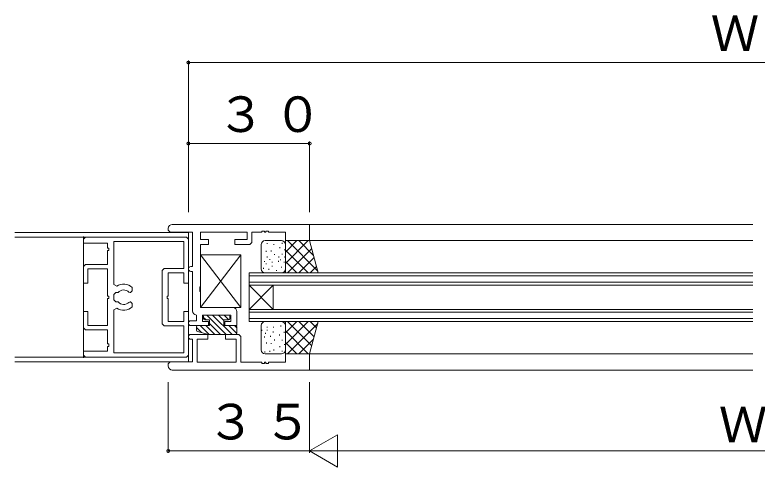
# Model space of a CAD drawing. Units: millimetres, scale not verified. Extents: x -594 to 539, y -420 to 386.
# Drawn here: x 123.3 to 307, y -182.8 to -71 of the extents above; entities that cross this region are included whole.
import ezdxf

# ---------------------------------------------------------------- set-up
doc = ezdxf.new("R2010")
doc.units = ezdxf.units.MM
doc.header["$LTSCALE"] = 2
for name, color, linetype, lineweight in [('0-4_YKK_11', 7, 'Continuous', 9), ('0-5_YKK_12', 2, 'Continuous', 9), ('0-6_YKK_13', 4, 'Continuous', 9), ('0-7_YKK_D', 6, 'Continuous', 9)]:
    doc.layers.add(name, color=color, linetype=linetype, lineweight=lineweight)
doc.styles.add('ＭＳ ゴシック', font='')
doc.styles.get('ＭＳ ゴシック').set_extended_font_data('MS Gothic')

msp = doc.modelspace()

# ---------------------------------------------------------------- linework, layer by layer
at = {"layer": '0-4_YKK_11'}
for p, q in [((162.209, -122.814), (196.209, -122.814)), ((196.209, -122.814), (196.209, -126.814)), ((161.209, -124.264), (161.209, -123.814)), ((161.709, -124.764), (161.209, -124.264)), ((167.259, -124.764), (161.709, -124.764)), ((167.259, -133.214), (167.259, -124.764)), ((169.209, -124.764), (169.209, -126.564)), ((180.709, -124.764), (169.209, -124.764)), ((180.709, -126.564), (180.709, -124.764)), ((184.409, -124.764), (181.909, -124.764)), ((184.409, -124.464), (184.409, -124.764)), ((185.009, -124.464), (184.409, -124.464)), ((185.009, -124.764), (185.009, -124.464)), ((185.409, -124.764), (185.009, -124.764)), ((185.409, -124.464), (185.409, -124.764)), ((186.009, -124.464), (185.409, -124.464)), ((186.009, -124.764), (186.009, -124.464)), ((190.209, -124.764), (186.009, -124.764)), ((190.209, -126.814), (190.209, -124.764)), ((140.709, -125.962), (140.209, -126.462)), ((140.209, -126.462), (140.209, -127.462)), ((165.709, -125.962), (140.709, -125.962)), ((166.209, -126.462), (165.709, -125.962)), ((166.209, -137.312), (166.209, -126.462)), ((169.209, -126.564), (171.209, -126.564)), ((177.709, -126.564), (180.709, -126.564)), ((140.209, -127.462), (146.209, -127.462)), ((146.209, -127.462), (146.209, -128.662)), ((147.709, -137.699), (147.709, -127.062)), ((147.709, -127.062), (165.109, -127.062)), ((165.109, -127.062), (165.109, -133.712)), ((169.209, -127.764), (169.209, -138.143)), ((196.209, -126.814), (190.209, -126.814)), ((146.209, -128.662), (146.509, -128.662)), ((146.509, -129.262), (146.209, -129.262)), ((146.209, -129.262), (146.209, -132.712)), ((146.509, -128.662), (146.509, -129.262)), ((140.709, -132.712), (140.209, -133.212)), ((140.209, -133.212), (140.209, -137.312)), ((146.209, -132.712), (140.709, -132.712)), ((141.309, -133.812), (146.209, -133.812)), ((141.309, -137.312), (141.309, -133.812)), ((146.209, -133.812), (146.209, -140.512)), ((160.209, -133.712), (159.709, -134.212)), ((165.109, -133.712), (160.209, -133.712)), ((166.809, -133.214), (167.259, -133.214)), ((159.709, -134.212), (159.709, -147.412)), ((161.209, -140.512), (161.209, -134.812)), ((161.209, -134.812), (165.109, -134.812)), ((165.109, -134.812), (165.109, -137.312)), ((167.259, -134.414), (166.809, -134.414)), ((167.259, -144.214), (167.259, -134.414)), ((140.209, -137.312), (141.309, -137.312)), ((148.479, -138.12), (147.709, -137.699)), ((165.109, -137.312), (166.209, -137.312)), ((151.486, -139.544), (151.77, -139.662)), ((151.909, -139.662), (152.309, -139.262)), ((152.309, -139.262), (152.309, -138.398)), ((169.209, -138.143), (169.066, -138.335)), ((169.066, -138.335), (169.066, -139.293)), ((169.066, -139.293), (169.209, -139.485)), ((169.209, -139.485), (169.209, -143.364)), ((146.209, -140.512), (146.509, -140.512)), ((146.209, -141.112), (146.209, -147.812)), ((147.709, -140.162), (148.209, -139.662)), ((147.709, -141.462), (147.709, -140.162)), ((148.209, -139.662), (148.824, -139.662)), ((151.77, -139.662), (151.909, -139.662)), ((160.909, -141.112), (160.909, -140.512)), ((160.909, -140.512), (161.209, -140.512)), ((161.209, -141.112), (160.909, -141.112)), ((161.209, -146.812), (161.209, -141.112)), ((148.209, -141.962), (147.709, -141.462)), ((148.824, -141.962), (148.209, -141.962)), ((151.77, -141.962), (151.486, -142.08)), ((151.909, -141.962), (151.77, -141.962)), ((152.309, -142.362), (151.909, -141.962)), ((152.309, -143.227), (152.309, -142.362)), ((140.209, -144.312), (140.209, -148.412)), ((141.309, -144.312), (140.209, -144.312)), ((141.309, -147.812), (141.309, -144.312)), ((147.709, -143.925), (148.479, -143.504)), ((147.709, -154.562), (147.709, -143.925)), ((165.109, -144.312), (165.109, -146.812)), ((166.209, -144.312), (165.109, -144.312)), ((166.209, -155.162), (166.209, -144.312)), ((169.209, -143.364), (177.209, -143.364)), ((178.209, -144.364), (178.209, -147.814)), ((165.109, -146.812), (161.209, -146.812)), ((166.809, -146.614), (168.209, -146.614)), ((168.209, -146.614), (168.209, -145.212)), ((169.709, -145.214), (169.709, -146.814)), ((176.709, -145.214), (169.709, -145.214)), ((169.709, -146.814), (171.209, -146.814)), ((171.209, -146.814), (171.209, -147.814)), ((175.209, -146.814), (176.709, -146.814)), ((175.209, -147.814), (175.209, -146.814)), ((176.709, -146.814), (176.709, -145.214)), ((140.209, -148.412), (140.709, -148.912)), ((146.209, -147.812), (141.309, -147.812)), ((159.709, -147.412), (160.209, -147.912)), ((160.209, -147.912), (165.109, -147.912)), ((165.109, -147.912), (165.109, -154.562)), ((171.209, -147.814), (166.809, -147.814)), ((178.209, -147.814), (175.209, -147.814)), ((140.709, -148.912), (146.209, -148.912)), ((146.209, -148.912), (146.209, -152.362)), ((166.809, -150.014), (171.009, -150.014)), ((171.009, -150.014), (171.009, -151.214)), ((175.409, -150.014), (178.709, -150.014)), ((175.409, -151.214), (175.409, -150.014)), ((178.709, -150.014), (179.209, -150.514)), ((179.209, -150.514), (179.209, -156.864)), ((146.209, -152.362), (146.509, -152.362)), ((146.509, -152.362), (146.509, -152.962)), ((167.209, -151.214), (166.809, -151.214)), ((167.209, -156.814), (167.209, -151.214)), ((168.409, -151.214), (168.409, -156.864)), ((171.009, -151.214), (168.409, -151.214)), ((178.009, -151.214), (175.409, -151.214)), ((178.009, -156.864), (178.009, -151.214)), ((146.209, -154.162), (140.209, -154.162)), ((140.209, -154.162), (140.209, -155.162)), ((146.209, -152.962), (146.209, -154.162)), ((146.509, -152.962), (146.209, -152.962)), ((140.209, -155.162), (140.709, -155.662)), ((140.709, -155.662), (165.709, -155.662)), ((165.109, -154.562), (147.709, -154.562)), ((165.709, -155.662), (166.209, -155.162)), ((190.209, -154.814), (196.209, -154.814)), ((190.209, -156.864), (190.209, -154.814)), ((196.209, -154.814), (196.209, -158.814)), ((161.209, -157.314), (161.709, -156.814)), ((161.209, -157.814), (161.209, -157.314)), ((161.709, -156.814), (167.209, -156.814)), ((168.409, -156.864), (178.009, -156.864)), ((179.209, -156.864), (184.409, -156.864)), ((184.409, -156.864), (184.409, -157.164)), ((184.409, -157.164), (185.009, -157.164)), ((185.009, -156.864), (185.409, -156.864)), ((185.009, -157.164), (185.009, -156.864)), ((185.409, -156.864), (185.409, -157.164)), ((185.409, -157.164), (186.009, -157.164)), ((186.009, -157.164), (186.009, -156.864)), ((186.009, -156.864), (190.209, -156.864)), ((196.209, -158.814), (162.209, -158.814))]:
    msp.add_line(p, q, dxfattribs=at)
for points in [[(181.909, -124.764), (181.909, -127.264), (181.409, -127.764)], [(171.209, -126.564), (171.209, -127.764), (169.209, -127.764)], [(181.409, -127.764), (177.709, -127.764), (177.709, -126.564)], [(146.509, -140.512), (146.509, -141.112), (146.209, -141.112)]]:
    msp.add_lwpolyline(points, dxfattribs=at)
for centre, radius, start, end in [((162.209, -123.814), 1, 90, 180), ((166.809, -133.814), 0.6, 90, 270), ((150.209, -140.812), 3.2, 48.98549, 122.72043), ((150.209, -140.812), 1.8, 44.79283, 140.29097), ((150.209, -140.812), 3.2, 237.27956, 311.0145), ((150.209, -140.812), 1.8, 219.70901, 315.20715), ((168.259, -144.214), 1, 179.99998, 267.134), ((177.209, -144.364), 1, 0, 90), ((166.809, -147.214), 0.6, 90, 270), ((166.809, -150.614), 0.6, 90, 270), ((162.209, -157.814), 1, 180, 270)]:
    msp.add_arc(centre, radius, start, end, dxfattribs=at)
at = {"layer": '0-5_YKK_12'}
for p, q in [((195.709, -122.814), (305.927, -122.814)), ((123.252, -124.812), (166.209, -124.812)), ((166.209, -124.812), (166.209, -156.812)), ((165.169, -125.962), (123.252, -125.962)), ((140.209, -125.812), (140.209, -155.812)), ((305.927, -126.814), (195.409, -126.814)), ((181.209, -134.814), (181.209, -146.814)), ((181.209, -134.814), (305.927, -134.814)), ((181.209, -135.514), (305.927, -135.514)), ((181.209, -137.114), (305.927, -137.114)), ((181.209, -143.814), (187.209, -137.814)), ((181.209, -137.814), (187.209, -143.814)), ((181.209, -137.814), (305.927, -137.814)), ((187.209, -137.814), (187.209, -143.814)), ((181.209, -143.814), (305.927, -143.814)), ((181.209, -144.514), (305.927, -144.514)), ((181.209, -146.114), (305.927, -146.114)), ((181.209, -146.814), (305.927, -146.814)), ((123.252, -155.662), (165.169, -155.662)), ((305.927, -154.814), (195.409, -154.814)), ((123.252, -156.812), (166.209, -156.812)), ((195.709, -158.814), (305.927, -158.814))]:
    msp.add_line(p, q, dxfattribs=at)
at = {"layer": '0-6_YKK_13'}
for p, q in [((184.209, -127.814), (184.209, -133.814)), ((189.209, -126.814), (185.209, -126.814)), ((185.697, -127.434), (185.697, -127.634)), ((187.367, -127.674), (187.367, -127.874)), ((188.825, -128.475), (188.825, -128.675)), ((189.408, -127.382), (189.408, -127.582)), ((196.209, -126.814), (190.209, -126.814)), ((193.037, -126.814), (190.209, -129.642)), ((195.866, -126.814), (190.209, -132.471)), ((190.209, -126.814), (190.209, -134.814)), ((190.209, -127.814), (190.209, -133.814)), ((190.694, -126.814), (198.227, -134.347)), ((193.523, -126.814), (197.192, -130.483)), ((198.352, -134.814), (196.209, -126.814)), ((169.209, -130.364), (179.209, -130.364)), ((179.209, -143.364), (169.209, -130.364)), ((179.209, -130.364), (169.209, -143.364)), ((169.209, -130.364), (169.209, -143.364)), ((179.209, -130.364), (179.209, -143.364)), ((185.449, -129.355), (185.449, -129.555)), ((186.675, -129.277), (186.675, -129.477)), ((187.513, -130.151), (187.513, -130.351)), ((189.408, -130.078), (189.408, -130.278)), ((189.991, -129.022), (189.991, -129.222)), ((190.209, -129.157), (195.866, -134.814)), ((196.734, -128.774), (190.694, -134.814)), ((185.079, -131.87), (185.079, -132.07)), ((185.697, -130.781), (185.697, -130.981)), ((186.317, -131.381), (186.317, -131.581)), ((186.967, -132.036), (186.967, -132.236)), ((188.462, -131.831), (188.462, -132.031)), ((188.583, -130.773), (188.583, -130.973)), ((189.007, -131.453), (189.007, -131.653)), ((189.881, -132.036), (189.881, -132.236)), ((190.093, -130.773), (190.093, -130.973)), ((190.209, -131.985), (193.037, -134.814)), ((197.332, -131.005), (193.523, -134.814)), ((184.82, -133.57), (184.82, -133.77)), ((185.449, -132.454), (185.449, -132.654)), ((186.131, -133.832), (186.131, -134.032)), ((186.918, -133.045), (186.918, -133.245)), ((187.967, -134.094), (187.967, -134.294)), ((189.278, -133.307), (189.278, -133.507)), ((197.929, -133.235), (196.351, -134.814)), ((189.209, -134.814), (185.209, -134.814)), ((179.209, -143.364), (169.209, -143.364)), ((169.959, -145.514), (169.959, -146.114)), ((169.959, -145.799), (170.573, -146.414)), ((176.159, -145.214), (170.259, -145.214)), ((170.259, -146.414), (171.459, -146.414)), ((170.787, -145.214), (175.587, -150.014)), ((171.459, -146.414), (171.459, -147.814)), ((172.201, -145.214), (177.002, -150.014)), ((173.616, -145.214), (174.959, -146.557)), ((174.959, -146.414), (176.159, -146.414)), ((174.959, -147.814), (174.959, -146.414)), ((175.03, -145.214), (176.23, -146.414)), ((176.459, -146.114), (176.459, -145.514)), ((189.209, -146.814), (185.209, -146.814)), ((193.037, -146.814), (190.209, -149.642)), ((195.866, -146.814), (190.209, -152.471)), ((190.209, -146.814), (190.209, -154.814)), ((190.694, -146.814), (196.734, -152.854)), ((193.523, -146.814), (197.332, -150.623)), ((198.352, -146.814), (196.209, -154.814)), ((196.351, -146.814), (197.929, -148.392)), ((168.209, -148.114), (168.209, -148.984)), ((168.209, -148.292), (169.468, -149.551)), ((171.459, -147.814), (168.509, -147.814)), ((169.145, -147.814), (171.345, -150.014)), ((170.559, -147.814), (172.759, -150.014)), ((171.459, -147.299), (174.173, -150.014)), ((177.909, -147.814), (174.959, -147.814)), ((176.216, -147.814), (178.197, -149.795)), ((177.63, -147.814), (178.209, -148.393)), ((178.209, -148.114), (178.209, -149.714)), ((184.209, -153.814), (184.209, -147.814)), ((185.68, -148.103), (185.68, -148.303)), ((187.253, -148.103), (187.253, -148.303)), ((189.089, -147.841), (189.089, -148.041)), ((190.209, -153.814), (190.209, -147.814)), ((198.227, -147.28), (190.694, -154.814)), ((168.431, -149.273), (171.195, -150.014)), ((171.195, -150.014), (177.909, -150.014)), ((184.368, -148.89), (184.368, -149.09)), ((185.05, -150.555), (185.05, -150.755)), ((185.258, -149.623), (185.258, -149.823)), ((185.735, -148.856), (185.735, -149.056)), ((186.498, -150.38), (186.498, -150.58)), ((187.193, -149.322), (187.193, -149.522)), ((188.764, -150.047), (188.764, -150.247)), ((189.881, -149.591), (189.881, -149.391)), ((190.209, -149.157), (195.866, -154.814)), ((190.214, -149.534), (190.214, -149.734)), ((185.497, -152.046), (185.497, -152.246)), ((186.675, -152.351), (186.675, -152.151)), ((187.513, -151.476), (187.513, -151.276)), ((189.408, -151.549), (189.408, -151.349)), ((189.991, -152.606), (189.991, -152.406)), ((190.209, -151.985), (193.037, -154.814)), ((197.192, -151.144), (193.523, -154.814)), ((185.139, -154.252), (185.139, -154.452)), ((186.377, -154.096), (186.377, -154.296)), ((187.367, -153.954), (187.367, -153.754)), ((188.825, -153.152), (188.825, -152.952)), ((189.408, -154.245), (189.408, -154.045)), ((189.209, -154.814), (185.209, -154.814)), ((190.209, -154.814), (196.209, -154.814))]:
    msp.add_line(p, q, dxfattribs=at)
for centre, radius, start, end in [((185.209, -127.814), 1, 90, 180), ((189.209, -127.814), 1, 0, 90), ((185.209, -133.814), 1, 180, 270), ((189.209, -133.814), 1, 270, 0), ((170.259, -145.514), 0.3, 90, 180), ((170.259, -146.114), 0.3, 180, 270), ((176.159, -145.514), 0.3, 0, 90), ((176.159, -146.114), 0.3, 270, 0), ((185.209, -147.814), 1, 90, 180), ((189.209, -147.814), 1, 0, 90), ((168.509, -148.114), 0.3, 90, 180), ((177.909, -148.114), 0.3, 0, 90), ((168.509, -148.984), 0.3, 180, 255), ((177.909, -149.714), 0.3, 270, 0), ((185.209, -153.814), 1, 180, 270), ((189.209, -153.814), 1, 270, 0)]:
    msp.add_arc(centre, radius, start, end, dxfattribs=at)
at = {"layer": '0-7_YKK_D'}
for p, q in [((166.209, -118.167), (166.209, -82.314)), ((166.209, -82.814), (448.645, -82.814)), ((166.209, -119.814), (166.209, -102.314)), ((196.209, -102.814), (166.209, -102.814)), ((196.209, -119.814), (196.209, -102.314)), ((161.209, -161.814), (161.209, -179.314)), ((196.209, -161.814), (196.209, -179.314)), ((196.209, -161.814), (196.209, -179.314)), ((196.209, -178.814), (203.137, -174.814)), ((203.137, -182.814), (203.137, -174.814)), ((196.209, -178.814), (161.209, -178.814)), ((196.209, -178.814), (203.137, -182.814)), ((196.209, -178.814), (418.645, -178.814))]:
    msp.add_line(p, q, dxfattribs=at)
for centre, start, end in [((166.209, -82.814), 0, 180), ((166.209, -82.814), 180, 0), ((166.209, -102.814), 0, 180), ((166.209, -102.814), 180, 0), ((196.209, -102.814), 0, 180), ((196.209, -102.814), 180, 0), ((161.209, -178.814), 0, 180), ((161.209, -178.814), 180, 0)]:
    msp.add_arc(centre, 0.375, start, end, dxfattribs=at)

# ---------------------------------------------------------------- texts
at = {"layer": '0-7_YKK_D', "color": 3, "char_height": 8.798, "attachment_point": 7, "style": 'ＭＳ ゴシック'}
for s, insert in [('\\T1.19;ＷS＋６０', (295.472, -80.114)), ('\\T1.17;３０', (173.232, -100.114)), ('\\T1.17;３５', (170.732, -176.114)), ('\\T1.22;ＷS', (297.472, -176.814))]:
    msp.add_mtext(s, dxfattribs=dict(at, insert=insert))

doc.saveas('drawing.dxf')
